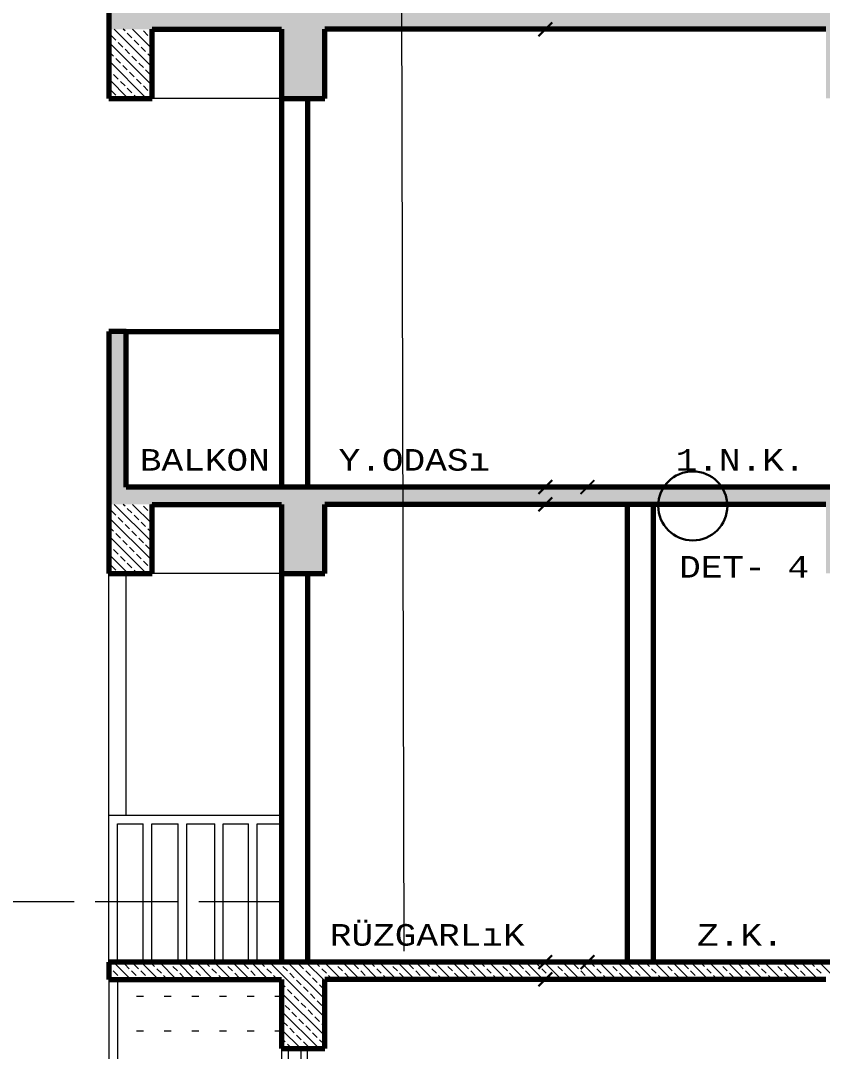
# Model space of a CAD drawing. Header units: millimetres. Extents: x 35860 to 71103, y -11298 to -8385.
# Drawn here: x 66495.7 to 66611.7, y -9574.6 to -9425.5 of the extents above; entities that cross this region are included whole.
import ezdxf
from ezdxf.enums import TextEntityAlignment as Align

# ---------------------------------------------------------------- set-up
doc = ezdxf.new("R2010")
doc.units = ezdxf.units.MM
doc.header["$MEASUREMENT"] = 0
doc.linetypes.add('NOKTA3', pattern=[4, 1, -3])
doc.linetypes.add('ÇİZGİ1', pattern=[15, 12, -3])
doc.layers.get('0').update_dxf_attribs({"lineweight": 15})
for name, color, linetype, lineweight in [('02', 2, 'Continuous', 20), ('03_Yazı', 1, 'Continuous', 30), ('07', 3, 'Continuous', 70), ('Merd&Balkon', 40, 'Continuous', 20)]:
    doc.layers.add(name, color=color, linetype=linetype, lineweight=lineweight)
doc.styles.add('C', font='')
doc.styles.get('C').set_extended_font_data('Courier New Tur')

# ---------------------------------------------------------------- blocks, each defined once
blk = doc.blocks.new('DET_NO')
at = {"layer": '03_Yazı'}
blk.add_circle((0, 0), 20, dxfattribs=at)
at = {"layer": '03_Yazı', "style": 'C'}
blk.add_attdef('DET-1', text='', height=12.5, dxfattribs=at).set_placement((-30, 0), align=Align.MIDDLE_RIGHT)

msp = doc.modelspace()

# ---------------------------------------------------------------- hatches: boundary and pattern name
h = msp.add_hatch()
h.set_pattern_fill('ANSI33', color=256, scale=7.5, style=0)
h.set_pattern_definition([(135, (79759.0771, -6929.5944), (1.32582521, 1.32582521), []), (135, (79757.7513, -6929.5944), (1.32582521, 1.32582521), [0.9375, -0.46875])])
h.paths.add_polyline_path([(66612.22, -9357.98), (66539.72, -9357.98), (66539.72, -9367.98), (66533.47, -9367.98), (66533.47, -9357.98), (66508.47, -9357.98), (66508.47, -9332.98), (66510.97, -9332.98), (66510.97, -9355.48), (66533.47, -9355.48), (66643.47, -9355.48), (66643.47, -9351.18), (66649.72, -9351.18), (66649.72, -9346.89), (66655.97, -9346.89), (66655.97, -9342.59), (66662.22, -9342.59), (66662.22, -9338.3), (66668.47, -9338.3), (66668.47, -9334), (66674.72, -9334), (66674.72, -9329.71), (66680.97, -9329.71), (66680.97, -9325.41), (66687.22, -9325.41), (66692.93, -9325.41), (66692.93, -9321.12), (66709.72, -9321.12), (66709.72, -9323.62), (66709.72, -9326.12), (66704.72, -9326.12), (66704.72, -9323.62), (66698.35, -9323.62), (66692.93, -9327.91), (66687.22, -9327.91), (66643.77, -9357.98), (66618.47, -9357.98), (66618.47, -9367.98), (66612.22, -9367.98)])
h.paths.add_polyline_path([(66703.47, -9289.23), (66703.47, -9286.73), (66709.72, -9286.73), (66753.47, -9286.73), (66753.47, -9274.23), (66758.47, -9274.23), (66795.97, -9274.23), (66795.97, -9276.73), (66758.47, -9276.73), (66758.47, -9286.73), (66758.47, -9299.23), (66752.22, -9299.23), (66752.22, -9289.23), (66709.72, -9289.23), (66709.72, -9299.23), (66703.47, -9299.23)])
h.paths.add_polyline_path([(66703.47, -9357.98), (66703.47, -9355.48), (66709.72, -9355.48), (66709.72, -9365.48), (66752.22, -9365.48), (66752.22, -9355.48), (66758.47, -9355.48), (66780.97, -9355.48), (66780.97, -9332.98), (66783.47, -9332.98), (66783.47, -9357.98), (66758.47, -9357.98), (66758.47, -9367.98), (66752.22, -9367.98), (66709.72, -9367.98), (66703.47, -9367.98)])
h.paths.add_polyline_path([(66704.72, -9392.37), (66698.35, -9392.37), (66692.93, -9396.66), (66687.22, -9396.66), (66643.77, -9426.73), (66618.47, -9426.73), (66618.47, -9436.73), (66612.22, -9436.73), (66612.22, -9426.73), (66539.72, -9426.73), (66539.72, -9436.73), (66533.47, -9436.73), (66533.47, -9426.73), (66508.47, -9426.73), (66508.47, -9401.73), (66510.97, -9401.73), (66510.97, -9424.23), (66533.47, -9424.23), (66643.47, -9424.23), (66643.47, -9419.93), (66649.72, -9419.93), (66649.72, -9415.64), (66655.97, -9415.64), (66655.97, -9411.34), (66662.22, -9411.34), (66662.22, -9407.05), (66668.47, -9407.05), (66668.47, -9402.75), (66674.72, -9402.75), (66674.72, -9398.46), (66680.97, -9398.46), (66680.97, -9394.16), (66687.22, -9394.16), (66692.93, -9394.16), (66692.93, -9389.87), (66709.72, -9389.87), (66709.72, -9392.37), (66709.72, -9394.87), (66704.72, -9394.87)])
h.paths.add_polyline_path([(66703.47, -9426.73), (66703.47, -9424.23), (66709.72, -9424.23), (66709.72, -9434.23), (66752.22, -9434.23), (66752.22, -9424.23), (66758.47, -9424.23), (66780.97, -9424.23), (66780.97, -9401.73), (66783.47, -9401.73), (66783.47, -9426.73), (66758.47, -9426.73), (66758.47, -9436.73), (66752.22, -9436.73), (66709.72, -9436.73), (66703.47, -9436.73)])
h.paths.add_polyline_path([(66692.93, -9458.62), (66709.72, -9458.62), (66709.72, -9461.12), (66709.72, -9463.62), (66704.72, -9463.62), (66704.72, -9461.12), (66698.35, -9461.12), (66692.93, -9465.41), (66687.22, -9465.41), (66643.77, -9495.48), (66618.47, -9495.48), (66618.47, -9505.48), (66612.22, -9505.48), (66612.22, -9495.48), (66539.72, -9495.48), (66539.72, -9505.48), (66533.47, -9505.48), (66533.47, -9495.48), (66508.47, -9495.48), (66508.47, -9470.48), (66510.97, -9470.48), (66510.97, -9492.98), (66533.47, -9492.98), (66643.47, -9492.98), (66643.47, -9488.68), (66649.72, -9488.68), (66649.72, -9484.39), (66655.97, -9484.39), (66655.97, -9480.09), (66662.22, -9480.09), (66662.22, -9475.8), (66668.47, -9475.8), (66668.47, -9471.5), (66674.72, -9471.5), (66674.72, -9467.21), (66680.97, -9467.21), (66680.97, -9462.91), (66687.22, -9462.91), (66692.93, -9462.91)])
h.paths.add_polyline_path([(66703.47, -9495.48), (66703.47, -9492.98), (66709.72, -9492.98), (66709.72, -9502.98), (66752.22, -9502.98), (66752.22, -9492.98), (66758.47, -9492.98), (66780.97, -9492.98), (66780.97, -9470.48), (66783.47, -9470.48), (66783.47, -9495.48), (66758.47, -9495.48), (66758.47, -9505.48), (66752.22, -9505.48), (66709.72, -9505.48), (66703.47, -9505.48)])
h = msp.add_hatch()
h.set_pattern_fill('ANSI33', color=256, scale=7.5, style=0)
h.set_pattern_definition([(135, (79916.89, -6860.8444), (1.32582521, 1.32582521), []), (135, (79915.5642, -6860.8444), (1.32582521, 1.32582521), [0.9375, -0.46875])])
h.paths.add_polyline_path([(66508.47, -9426.73), (66514.72, -9426.73), (66514.72, -9436.73), (66508.47, -9436.73)])
h = msp.add_hatch()
h.set_pattern_fill('ANSI33', color=256, scale=7.5, style=0)
h.set_pattern_definition([(135, (79916.89, -6929.5944), (1.32582521, 1.32582521), []), (135, (79915.5642, -6929.5944), (1.32582521, 1.32582521), [0.9375, -0.46875])])
h.paths.add_polyline_path([(66508.47, -9495.48), (66514.72, -9495.48), (66514.72, -9505.48), (66508.47, -9505.48)])

# ---------------------------------------------------------------- linework, layer by layer
for p, q in [((66550.48, -9283.51), (66551.14, -9560.16)), ((66508.47, -9540.48), (66508.47, -9505.48)), ((66510.97, -9540.48), (66510.97, -9505.48)), ((66511.65, -9564.23), (66509.15, -9561.73)), ((66515.63, -9564.23), (66513.13, -9561.73)), ((66515.08, -9562.35), (66514.45, -9561.73)), ((66518.28, -9564.23), (66515.78, -9561.73)), ((66518.28, -9564.23), (66515.78, -9561.73)), ((66517.4, -9562.02), (66517.1, -9561.73)), ((66517.4, -9562.02), (66517.1, -9561.73)), ((66520.93, -9564.23), (66518.43, -9561.73)), ((66520.93, -9564.23), (66518.43, -9561.73)), ((66523.58, -9564.23), (66521.08, -9561.73)), ((66523.58, -9564.23), (66521.08, -9561.73)), ((66523.03, -9562.35), (66522.41, -9561.73)), ((66523.03, -9562.35), (66522.41, -9561.73)), ((66526.23, -9564.23), (66523.73, -9561.73)), ((66526.23, -9564.23), (66523.73, -9561.73)), ((66525.35, -9562.02), (66525.06, -9561.73)), ((66525.35, -9562.02), (66525.06, -9561.73)), ((66528.88, -9564.23), (66526.38, -9561.73)), ((66528.88, -9564.23), (66526.38, -9561.73)), ((66531.54, -9564.23), (66529.04, -9561.73)), ((66531.54, -9564.23), (66529.04, -9561.73)), ((66530.99, -9562.35), (66530.36, -9561.73)), ((66530.99, -9562.35), (66530.36, -9561.73)), ((66539.72, -9569.76), (66531.69, -9561.73)), ((66533.31, -9562.02), (66533.01, -9561.73)), ((66533.31, -9562.02), (66533.01, -9561.73)), ((66539.72, -9567.11), (66534.34, -9561.73)), ((66539.72, -9564.45), (66536.99, -9561.73)), ((66538.94, -9562.35), (66538.32, -9561.73)), ((66542.14, -9564.23), (66539.64, -9561.73)), ((66541.26, -9562.02), (66540.97, -9561.73)), ((66544.79, -9564.23), (66542.29, -9561.73)), ((66547.45, -9564.23), (66544.95, -9561.73)), ((66546.9, -9562.35), (66546.27, -9561.73)), ((66550.1, -9564.23), (66547.6, -9561.73)), ((66549.22, -9562.02), (66548.92, -9561.73)), ((66552.75, -9564.23), (66550.25, -9561.73)), ((66555.4, -9564.23), (66552.9, -9561.73)), ((66554.85, -9562.35), (66554.23, -9561.73)), ((66558.05, -9564.23), (66555.55, -9561.73)), ((66557.17, -9562.02), (66556.88, -9561.73)), ((66560.7, -9564.23), (66558.2, -9561.73)), ((66563.36, -9564.23), (66560.86, -9561.73)), ((66562.81, -9562.35), (66562.18, -9561.73)), ((66566.01, -9564.23), (66563.51, -9561.73)), ((66565.13, -9562.02), (66564.83, -9561.73)), ((66568.66, -9564.23), (66566.16, -9561.73)), ((66571.31, -9564.23), (66568.81, -9561.73)), ((66570.76, -9562.35), (66570.14, -9561.73)), ((66573.96, -9564.23), (66571.46, -9561.73)), ((66573.08, -9562.02), (66572.79, -9561.73)), ((66576.61, -9564.23), (66574.11, -9561.73)), ((66579.27, -9564.23), (66576.77, -9561.73)), ((66578.72, -9562.35), (66578.09, -9561.73)), ((66581.92, -9564.23), (66579.42, -9561.73)), ((66581.04, -9562.02), (66580.74, -9561.73)), ((66584.57, -9564.23), (66582.07, -9561.73)), ((66587.22, -9564.23), (66584.72, -9561.73)), ((66586.67, -9562.35), (66586.05, -9561.73)), ((66589.87, -9564.23), (66587.37, -9561.73)), ((66588.99, -9562.02), (66588.7, -9561.73)), ((66592.52, -9564.23), (66590.02, -9561.73)), ((66595.18, -9564.23), (66592.68, -9561.73)), ((66594.63, -9562.35), (66594, -9561.73)), ((66597.83, -9564.23), (66595.33, -9561.73)), ((66596.95, -9562.02), (66596.65, -9561.73)), ((66600.48, -9564.23), (66597.98, -9561.73)), ((66603.13, -9564.23), (66600.63, -9561.73)), ((66602.58, -9562.35), (66601.96, -9561.73)), ((66605.78, -9564.23), (66603.28, -9561.73)), ((66604.9, -9562.02), (66604.61, -9561.73)), ((66608.43, -9564.23), (66605.93, -9561.73)), ((66611.09, -9564.23), (66608.59, -9561.73)), ((66610.54, -9562.35), (66609.91, -9561.73)), ((66618.47, -9568.96), (66611.24, -9561.73)), ((66508.78, -9562.68), (66508.47, -9562.37)), ((66509.77, -9563.68), (66509.11, -9563.01)), ((66511.43, -9562.68), (66510.77, -9562.02)), ((66512.43, -9563.68), (66511.76, -9563.01)), ((66512.76, -9562.68), (66512.09, -9562.02)), ((66513.75, -9563.68), (66513.09, -9563.01)), ((66516.07, -9563.35), (66515.41, -9562.68)), ((66516.07, -9563.35), (66515.41, -9562.68)), ((66518.39, -9563.01), (66517.73, -9562.35)), ((66518.39, -9563.01), (66517.73, -9562.35)), ((66519.39, -9564.01), (66518.72, -9563.35)), ((66519.39, -9564.01), (66518.72, -9563.35)), ((66520.71, -9562.68), (66520.05, -9562.02)), ((66520.71, -9562.68), (66520.05, -9562.02)), ((66521.71, -9563.68), (66521.04, -9563.01)), ((66521.71, -9563.68), (66521.04, -9563.01)), ((66524.03, -9563.35), (66523.36, -9562.68)), ((66524.03, -9563.35), (66523.36, -9562.68)), ((66526.35, -9563.01), (66525.68, -9562.35)), ((66526.35, -9563.01), (66525.68, -9562.35)), ((66527.34, -9564.01), (66526.68, -9563.35)), ((66527.34, -9564.01), (66526.68, -9563.35)), ((66528.67, -9562.68), (66528, -9562.02)), ((66528.67, -9562.68), (66528, -9562.02)), ((66529.66, -9563.68), (66529, -9563.01)), ((66529.66, -9563.68), (66529, -9563.01)), ((66531.98, -9563.35), (66531.32, -9562.68)), ((66531.98, -9563.35), (66531.32, -9562.68)), ((66534.3, -9563.01), (66533.64, -9562.35)), ((66535.3, -9564.01), (66534.63, -9563.35)), ((66536.62, -9562.68), (66535.96, -9562.02)), ((66537.62, -9563.68), (66536.95, -9563.01)), ((66539.94, -9563.35), (66539.27, -9562.68)), ((66542.26, -9563.01), (66541.59, -9562.35)), ((66543.25, -9564.01), (66542.59, -9563.35)), ((66544.58, -9562.68), (66543.91, -9562.02)), ((66545.57, -9563.68), (66544.91, -9563.01)), ((66547.89, -9563.35), (66547.23, -9562.68)), ((66550.21, -9563.01), (66549.55, -9562.35)), ((66551.21, -9564.01), (66550.54, -9563.35)), ((66552.53, -9562.68), (66551.87, -9562.02)), ((66553.53, -9563.68), (66552.86, -9563.01)), ((66555.85, -9563.35), (66555.18, -9562.68)), ((66558.17, -9563.01), (66557.5, -9562.35)), ((66559.16, -9564.01), (66558.5, -9563.35)), ((66560.49, -9562.68), (66559.82, -9562.02)), ((66561.48, -9563.68), (66560.82, -9563.01)), ((66563.8, -9563.35), (66563.14, -9562.68)), ((66566.12, -9563.01), (66565.46, -9562.35)), ((66567.12, -9564.01), (66566.45, -9563.35)), ((66568.44, -9562.68), (66567.78, -9562.02)), ((66569.44, -9563.68), (66568.77, -9563.01)), ((66571.76, -9563.35), (66571.09, -9562.68)), ((66574.08, -9563.01), (66573.41, -9562.35)), ((66575.07, -9564.01), (66574.41, -9563.35)), ((66576.4, -9562.68), (66575.73, -9562.02)), ((66577.39, -9563.68), (66576.73, -9563.01)), ((66579.71, -9563.35), (66579.05, -9562.68)), ((66582.03, -9563.01), (66581.37, -9562.35)), ((66583.03, -9564.01), (66582.36, -9563.35)), ((66584.35, -9562.68), (66583.69, -9562.02)), ((66585.35, -9563.68), (66584.68, -9563.01)), ((66587.67, -9563.35), (66587, -9562.68)), ((66589.99, -9563.01), (66589.32, -9562.35)), ((66590.98, -9564.01), (66590.32, -9563.35)), ((66592.31, -9562.68), (66591.64, -9562.02)), ((66593.3, -9563.68), (66592.64, -9563.01)), ((66595.62, -9563.35), (66594.96, -9562.68)), ((66597.94, -9563.01), (66597.28, -9562.35)), ((66598.94, -9564.01), (66598.27, -9563.35)), ((66600.26, -9562.68), (66599.6, -9562.02)), ((66601.26, -9563.68), (66600.59, -9563.01)), ((66603.58, -9563.35), (66602.91, -9562.68)), ((66605.9, -9563.01), (66605.23, -9562.35)), ((66606.89, -9564.01), (66606.23, -9563.35)), ((66608.22, -9562.68), (66607.55, -9562.02)), ((66609.21, -9563.68), (66608.55, -9563.01)), ((66611.53, -9563.35), (66610.87, -9562.68)), ((66509, -9564.23), (66508.47, -9563.7)), ((66508.48, -9564.01), (66508.47, -9564)), ((66510.32, -9564.23), (66510.11, -9564.01)), ((66512.97, -9564.23), (66512.76, -9564.01)), ((66514.3, -9564.23), (66514.08, -9564.01)), ((66516.95, -9564.23), (66516.4, -9563.68)), ((66516.95, -9564.23), (66516.4, -9563.68)), ((66522.26, -9564.23), (66522.04, -9564.01)), ((66522.26, -9564.23), (66522.04, -9564.01)), ((66524.91, -9564.23), (66524.36, -9563.68)), ((66524.91, -9564.23), (66524.36, -9563.68)), ((66530.21, -9564.23), (66529.99, -9564.01)), ((66530.21, -9564.23), (66529.99, -9564.01)), ((66532.86, -9564.23), (66532.31, -9563.68)), ((66532.86, -9564.23), (66532.31, -9563.68)), ((66533.97, -9565.33), (66533.47, -9564.83)), ((66533.97, -9565.33), (66533.47, -9564.83)), ((66536.29, -9565), (66535.63, -9564.34)), ((66538.61, -9564.67), (66537.95, -9564.01)), ((66540.82, -9564.23), (66540.27, -9563.68)), ((66546.12, -9564.23), (66545.9, -9564.01)), ((66548.77, -9564.23), (66548.22, -9563.68)), ((66554.08, -9564.23), (66553.86, -9564.01)), ((66556.73, -9564.23), (66556.18, -9563.68)), ((66562.03, -9564.23), (66561.81, -9564.01)), ((66564.68, -9564.23), (66564.13, -9563.68)), ((66569.98, -9564.23), (66569.77, -9564.01)), ((66572.64, -9564.23), (66572.09, -9563.68)), ((66577.94, -9564.23), (66577.72, -9564.01)), ((66580.59, -9564.23), (66580.04, -9563.68)), ((66585.89, -9564.23), (66585.68, -9564.01)), ((66588.55, -9564.23), (66588, -9563.68)), ((66593.85, -9564.23), (66593.63, -9564.01)), ((66596.5, -9564.23), (66595.95, -9563.68)), ((66601.8, -9564.23), (66601.59, -9564.01)), ((66604.46, -9564.23), (66603.91, -9563.68)), ((66609.76, -9564.23), (66609.54, -9564.01)), ((66539.72, -9572.41), (66533.47, -9566.16)), ((66534.96, -9566.33), (66534.3, -9565.67)), ((66537.29, -9566), (66536.62, -9565.33)), ((66538.28, -9566.99), (66537.62, -9566.33)), ((66539.61, -9565.67), (66538.94, -9565)), ((66533.64, -9567.66), (66533.47, -9567.48)), ((66535.96, -9567.32), (66535.3, -9566.66)), ((66536.95, -9568.32), (66536.29, -9567.66)), ((66539.27, -9567.99), (66538.61, -9567.32)), ((66538.88, -9574.23), (66533.47, -9568.81)), ((66534.63, -9568.65), (66533.97, -9567.99)), ((66535.63, -9569.64), (66534.96, -9568.98)), ((66537.95, -9569.31), (66537.29, -9568.65)), ((66539.72, -9568.43), (66539.61, -9568.32)), ((66534.3, -9570.97), (66533.64, -9570.31)), ((66536.62, -9570.64), (66535.96, -9569.98)), ((66538.94, -9570.31), (66538.28, -9569.64)), ((66539.72, -9571.08), (66539.27, -9570.64)), ((66536.23, -9574.23), (66533.47, -9571.46)), ((66535.3, -9571.96), (66534.63, -9571.3)), ((66536.29, -9572.96), (66535.63, -9572.3)), ((66537.62, -9571.63), (66536.95, -9570.97)), ((66538.61, -9572.63), (66537.95, -9571.96)), ((66533.97, -9573.29), (66533.47, -9572.79)), ((66534.91, -9574.23), (66534.3, -9573.62)), ((66537.29, -9573.95), (66536.62, -9573.29)), ((66539.61, -9573.62), (66538.94, -9572.96)), ((66533.58, -9574.23), (66533.47, -9574.11))]:
    msp.add_line(p, q)
at = {"linetype": 'ByBlock', "const_width": 0.3}
for points in [[(66572.61, -9425.73), (66570.61, -9427.73)], [(66570.61, -9427.73), (66572.61, -9425.73)], [(66570.61, -9493.98), (66572.61, -9491.98)], [(66572.61, -9491.98), (66570.61, -9493.98)], [(66576.71, -9493.98), (66578.71, -9491.98)], [(66578.71, -9491.98), (66576.71, -9493.98)], [(66570.61, -9496.48), (66572.61, -9494.48)], [(66572.61, -9494.48), (66570.61, -9496.48)], [(66570.61, -9562.73), (66572.61, -9560.73)], [(66572.61, -9560.73), (66570.61, -9562.73)], [(66576.71, -9562.73), (66578.71, -9560.73)], [(66578.71, -9560.73), (66576.71, -9562.73)], [(66570.61, -9565.23), (66572.61, -9563.23)], [(66572.61, -9563.23), (66570.61, -9565.23)]]:
    msp.add_lwpolyline(points, dxfattribs=at)
for p in [(66571.61, -9426.73), (66571.61, -9426.73), (66571.61, -9426.73), (66571.61, -9492.98), (66571.61, -9492.98), (66571.61, -9492.98), (66577.71, -9492.98), (66577.71, -9492.98), (66577.71, -9492.98), (66571.61, -9495.48), (66571.61, -9495.48), (66571.61, -9495.48), (66571.61, -9561.73), (66571.61, -9561.73), (66571.61, -9561.73), (66577.71, -9561.73), (66577.71, -9561.73), (66577.71, -9561.73), (66570.97, -9564.23), (66570.97, -9564.23), (66571.61, -9564.23)]:
    msp.add_point(p)
at = {"layer": '02'}
for p, q in [((66533.47, -9436.73), (66514.72, -9436.73)), ((66533.47, -9505.48), (66514.72, -9505.48)), ((66508.47, -9561.73), (66508.47, -9540.48)), ((66508.47, -9540.48), (66533.47, -9540.48)), ((66509.72, -9541.73), (66513.44, -9541.73)), ((66509.72, -9561.73), (66509.72, -9541.73)), ((66513.44, -9561.73), (66513.44, -9541.73)), ((66514.69, -9561.73), (66514.69, -9541.73)), ((66514.69, -9541.73), (66518.52, -9541.73)), ((66518.52, -9561.73), (66518.52, -9541.73)), ((66519.77, -9561.73), (66519.77, -9541.73)), ((66519.77, -9541.73), (66523.78, -9541.73)), ((66523.78, -9561.73), (66523.78, -9541.73)), ((66525.03, -9561.73), (66525.03, -9541.73)), ((66525.03, -9541.73), (66528.68, -9541.73)), ((66528.68, -9561.73), (66528.68, -9541.73)), ((66529.93, -9561.73), (66529.93, -9541.73)), ((66529.93, -9541.73), (66533.47, -9541.73)), ((66508.47, -9564.23), (66508.47, -9561.73)), ((66533.47, -9574.23), (66533.47, -9585.98)), ((66534.41, -9574.23), (66534.41, -9585.98)), ((66536.28, -9585.98), (66536.28, -9574.23)), ((66537.22, -9585.98), (66537.22, -9574.23))]:
    msp.add_line(p, q, dxfattribs=at)
at = {"layer": '02', "linetype": 'ÇİZGİ1'}
msp.add_line((66533.47, -9553), (66456.37, -9553), dxfattribs=at)
at = {"layer": '07'}
for p, q in [((66508.47, -9401.73), (66508.47, -9426.73)), ((66508.47, -9426.73), (66508.47, -9436.73)), ((66514.72, -9426.73), (66533.47, -9426.73)), ((66514.72, -9436.73), (66514.72, -9426.73)), ((66533.47, -9426.73), (66533.47, -9436.73)), ((66539.72, -9436.73), (66539.72, -9426.73)), ((66612.22, -9426.73), (66539.72, -9426.73)), ((66508.47, -9436.73), (66514.72, -9436.73)), ((66533.47, -9436.73), (66539.72, -9436.73)), ((66533.47, -9436.73), (66533.47, -9492.98)), ((66537.22, -9436.73), (66537.22, -9492.98)), ((66510.97, -9470.48), (66508.47, -9470.48)), ((66508.47, -9470.48), (66508.47, -9495.48)), ((66510.97, -9492.98), (66510.97, -9470.48)), ((66510.97, -9470.48), (66533.47, -9470.48)), ((66533.47, -9492.98), (66510.97, -9492.98)), ((66643.47, -9492.98), (66533.47, -9492.98)), ((66508.47, -9495.48), (66508.47, -9505.48)), ((66514.72, -9495.48), (66533.47, -9495.48)), ((66514.72, -9505.48), (66514.72, -9495.48)), ((66533.47, -9495.48), (66533.47, -9505.48)), ((66539.72, -9505.48), (66539.72, -9495.48)), ((66612.22, -9495.48), (66539.72, -9495.48)), ((66583.47, -9495.48), (66583.47, -9561.73)), ((66587.22, -9495.48), (66587.22, -9561.73)), ((66508.47, -9505.48), (66514.72, -9505.48)), ((66533.47, -9505.48), (66539.72, -9505.48)), ((66533.47, -9505.48), (66533.47, -9561.73)), ((66537.22, -9505.48), (66537.22, -9561.73)), ((66533.47, -9561.73), (66508.47, -9561.73)), ((66533.47, -9561.73), (66508.47, -9561.73)), ((66508.47, -9561.73), (66508.47, -9564.23)), ((66643.47, -9561.73), (66533.47, -9561.73)), ((66508.47, -9564.23), (66533.47, -9564.23)), ((66508.47, -9564.23), (66533.47, -9564.23)), ((66533.47, -9564.23), (66533.47, -9574.23)), ((66539.72, -9574.23), (66539.72, -9564.23)), ((66612.22, -9564.23), (66539.72, -9564.23)), ((66533.47, -9574.23), (66539.72, -9574.23))]:
    msp.add_line(p, q, dxfattribs=at)
at = {"layer": 'Merd&Balkon'}
for p, q in [((66508.47, -9564.23), (66508.47, -9591.73)), ((66509.72, -9564.23), (66509.72, -9591.73))]:
    msp.add_line(p, q, dxfattribs=at)
at = {"layer": 'Merd&Balkon', "linetype": 'NOKTA3'}
for p, q in [((66533.47, -9566.73), (66509.72, -9566.73)), ((66533.47, -9571.73), (66509.72, -9571.73))]:
    msp.add_line(p, q, dxfattribs=at)

# ---------------------------------------------------------------- block references
at = {"layer": '03_Yazı'}
ref = msp.add_blockref('DET_NO', (66592.95, -9495.71), dxfattribs=dict(at, xscale=-0.25, yscale=0.25, zscale=0.25))
ref.add_attrib('DET-1', 'DET- 4', dxfattribs={"height": 3.125, "style": 'C'}).set_placement((66609.77, -9504.52), align=Align.MIDDLE_RIGHT)

# ---------------------------------------------------------------- texts
at = {"layer": '03_Yazı', "style": 'C'}
for tag, p in [('BALKON', (66522.35, -9489.04)), ('Y.ODASı', (66552.67, -9489.04)), ('1.N.K.', (66599.87, -9489.04)), ('RÜZGARLıK', (66554.53, -9557.79)), ('Z.K.', (66599.83, -9557.79))]:
    msp.add_attdef(tag, text='A:10.00m2', height=3.125, dxfattribs=at).set_placement(p, align=Align.MIDDLE_CENTER)

doc.saveas('drawing.dxf')
